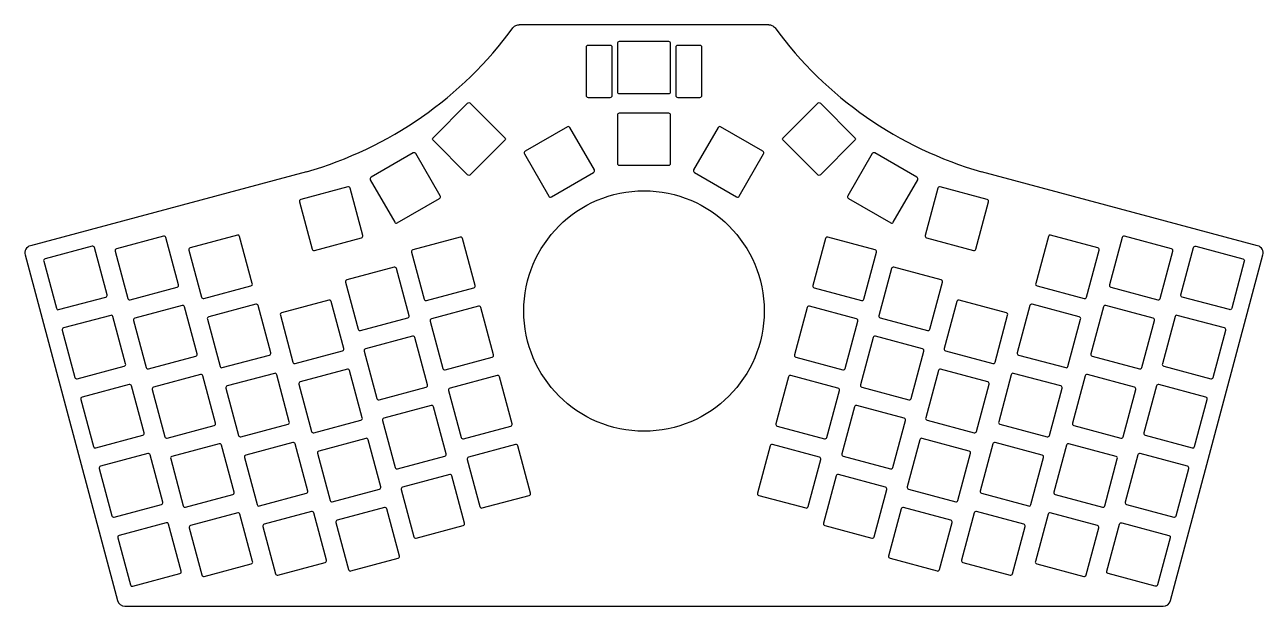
# Model space of a CAD drawing. Header units: millimetres. Extents: x -165 to 165, y -79 to 76.
import ezdxf

# ---------------------------------------------------------------- set-up
doc = ezdxf.new("R2010")
doc.units = ezdxf.units.MM
doc.layers.get('0').update_dxf_attribs({"linetype": 'CONTINUOUS'})

msp = doc.modelspace()

# ---------------------------------------------------------------- linework, layer by layer
for p, q in [((33.25, 76.2, 0), (-33.31, 76.2, 0)), ((-89.91, 37.07, 0), (-163.41, 17.39, 0)), ((163.35, 17.39, 0), (89.85, 37.07, 0)), ((-164.83, 14.94, 0), (-140.18, -77.06, 0)), ((140.12, -77.06, 0), (164.77, 14.94, 0)), ((-138.25, -78.54, 0), (138.19, -78.54, 0))]:
    msp.add_line(p, q)
for points in [[(-8.59, 70.3), (-8.59, 57.3, -0.414214), (-9.09, 56.8), (-14.84, 56.8, -0.414214), (-15.34, 57.3), (-15.34, 70.3, -0.414214), (-14.84, 70.8), (-9.09, 70.8, -0.414214)], [(6.47, 57.8), (-6.53, 57.8, -0.414214), (-7.03, 58.3), (-7.03, 71.3, -0.414214), (-6.53, 71.8), (6.47, 71.8, -0.414214), (6.97, 71.3), (6.97, 58.3, -0.414214)], [(14.78, 56.8), (9.03, 56.8, -0.414214), (8.53, 57.3), (8.53, 70.3, -0.414214), (9.03, 70.8), (14.78, 70.8, -0.414214), (15.28, 70.3), (15.28, 57.3, -0.414214)], [(-56.17, 46.15), (-46.98, 55.35, -0.414126), (-46.27, 55.35), (-37.08, 46.15, -0.414126), (-37.08, 45.45), (-46.27, 36.25, -0.414126), (-46.98, 36.25), (-56.17, 45.45, -0.414126)], [(46.92, 55.35), (56.11, 46.15, -0.414126), (56.11, 45.45), (46.92, 36.25, -0.414126), (46.21, 36.25), (37.02, 45.45, -0.414126), (37.02, 46.15), (46.21, 55.35, -0.414126)], [(6.47, 38.75), (-6.53, 38.75, -0.414214), (-7.03, 39.25), (-7.03, 52.25, -0.414214), (-6.53, 52.75), (6.47, 52.75, -0.414214), (6.97, 52.25), (6.97, 39.25, -0.414214)], [(-25.38, 30.58, 0.414199), (-24.7, 30.4), (-13.44, 36.9, 0.414199), (-13.25, 37.58), (-19.75, 48.84, 0.414199), (-20.44, 49.03), (-31.7, 42.53, 0.414199), (-31.88, 41.84)], [(24.64, 30.4, 0.414199), (25.32, 30.58), (31.82, 41.84, 0.414199), (31.64, 42.53), (20.38, 49.03, 0.414199), (19.69, 48.84), (13.19, 37.58, 0.414199), (13.38, 36.9)], [(-66.4, 23.66, 0.414187), (-65.71, 23.48), (-54.45, 29.98, 0.414203), (-54.27, 30.66), (-60.77, 41.92, 0.414212), (-61.45, 42.1), (-72.71, 35.6, 0.414196), (-72.9, 34.92)], [(65.65, 23.48, 0.414187), (66.34, 23.66), (72.84, 34.92, 0.414196), (72.65, 35.6), (61.39, 42.1, 0.414212), (60.71, 41.92), (54.21, 30.66, 0.414203), (54.39, 29.98)], [(-88.41, 16.52, 0.414133), (-87.8, 16.16), (-75.24, 19.53, 0.414133), (-74.89, 20.14), (-78.25, 32.7, 0.414126), (-78.86, 33.05), (-91.42, 29.69, 0.41412), (-91.77, 29.08)], [(87.74, 16.16, 0.414133), (88.35, 16.52), (91.71, 29.08, 0.41412), (91.36, 29.69), (78.8, 33.05, 0.414126), (78.19, 32.7), (74.83, 20.14, 0.414133), (75.18, 19.53)], [(-137.48, 3.37, 0.414133), (-136.87, 3.02), (-124.31, 6.38, 0.414133), (-123.95, 6.99), (-127.32, 19.55, 0.414133), (-127.93, 19.9), (-140.49, 16.54, 0.41412), (-140.84, 15.93)], [(-117.84, 3.7, 0.414445), (-117.23, 3.35), (-104.67, 6.71, 0.414427), (-104.32, 7.32), (-107.69, 19.88, 0.414438), (-108.3, 20.23), (-120.86, 16.87, 0.414438), (-121.21, 16.26)], [(117.17, 3.35, 0.414445), (117.79, 3.7), (121.15, 16.26, 0.414438), (120.8, 16.87), (108.24, 20.23, 0.414438), (107.63, 19.88), (104.26, 7.32, 0.414427), (104.62, 6.71)], [(136.81, 3.02, 0.414133), (137.42, 3.37), (140.78, 15.93, 0.41412), (140.43, 16.54), (127.87, 19.9, 0.414133), (127.26, 19.55), (123.9, 6.99, 0.414133), (124.25, 6.38)], [(-156.49, 0.74, 0.414133), (-155.88, 0.39), (-143.33, 3.75, 0.414133), (-142.97, 4.36), (-146.34, 16.92, 0.414126), (-146.95, 17.27), (-159.51, 13.91, 0.41412), (-159.86, 13.3)], [(-58.53, 3.16, 0.414133), (-57.92, 2.8), (-45.36, 6.17, 0.414133), (-45.01, 6.78), (-48.37, 19.34, 0.414126), (-48.99, 19.69), (-61.54, 16.33, 0.414133), (-61.9, 15.72)], [(57.86, 2.8, 0.414133), (58.47, 3.16), (61.84, 15.72, 0.414133), (61.48, 16.33), (48.93, 19.69, 0.414126), (48.32, 19.34), (44.95, 6.78, 0.414133), (45.3, 6.17)], [(146.89, 17.27), (159.45, 13.91, -0.41412), (159.8, 13.3), (156.44, 0.74, -0.414133), (155.82, 0.39), (143.27, 3.75, -0.414133), (142.91, 4.36), (146.28, 16.92, -0.414126)], [(-76.11, -4.84, 0.413716), (-75.5, -5.19), (-62.94, -1.83, 0.414856), (-62.59, -1.22), (-65.95, 11.34, 0.413716), (-66.57, 11.69), (-79.12, 8.33, 0.414845), (-79.48, 7.72)], [(75.44, -5.19, 0.413716), (76.05, -4.84), (79.42, 7.72, 0.414845), (79.06, 8.33), (66.51, 11.69, 0.413716), (65.89, 11.34), (62.53, -1.22, 0.414856), (62.88, -1.83)], [(-132.55, -15.03, 0.414438), (-131.93, -15.38), (-119.38, -12.02, 0.414427), (-119.02, -11.41), (-122.39, 1.15, 0.414417), (-123, 1.5), (-135.56, -1.86, 0.413716), (-135.91, -2.47)], [(-112.91, -14.7, 0.413716), (-112.3, -15.05), (-99.74, -11.69, 0.414845), (-99.39, -11.08), (-102.76, 1.48, 0.413716), (-103.37, 1.83), (-115.92, -1.53, 0.414856), (-116.28, -2.14)], [(-93.49, -13.6, 0.413716), (-92.87, -13.96), (-80.32, -10.59, 0.414832), (-79.96, -9.98), (-83.33, 2.58, 0.413716), (-83.94, 2.93), (-96.5, -0.43, 0.414856), (-96.85, -1.05)], [(-53.6, -15.24, 0.414856), (-52.99, -15.6), (-40.43, -12.23, 0.413716), (-40.08, -11.62), (-43.44, 0.94, 0.414838), (-44.06, 1.29), (-56.61, -2.07, 0.413716), (-56.97, -2.69)], [(52.93, -15.6, 0.414856), (53.54, -15.24), (56.91, -2.69, 0.413716), (56.55, -2.07), (44, 1.29, 0.414838), (43.38, 0.94), (40.02, -11.62, 0.413716), (40.37, -12.23)], [(92.81, -13.96, 0.413716), (93.43, -13.6), (96.79, -1.05, 0.414856), (96.44, -0.43), (83.88, 2.93, 0.413716), (83.27, 2.58), (79.9, -9.98, 0.414832), (80.26, -10.59)], [(112.24, -15.05, 0.413716), (112.85, -14.7), (116.22, -2.14, 0.414856), (115.87, -1.53), (103.31, 1.83, 0.413716), (102.7, 1.48), (99.33, -11.08, 0.414845), (99.69, -11.69)], [(131.88, -15.38, 0.414438), (132.49, -15.03), (135.85, -2.47, 0.413716), (135.5, -1.86), (122.94, 1.5, 0.414417), (122.33, 1.15), (118.97, -11.41, 0.414427), (119.32, -12.02)], [(-138.39, -14.65, 0.413716), (-138.04, -14.04), (-141.41, -1.48, 0.414126), (-142.02, -1.13), (-154.58, -4.49, 0.414133), (-154.93, -5.1), (-151.56, -17.66, 0.414133), (-150.95, -18.01)], [(137.98, -14.04, 0.413716), (138.34, -14.65), (150.89, -18.01, 0.414133), (151.51, -17.66), (154.87, -5.1, 0.414133), (154.52, -4.49), (141.96, -1.13, 0.414126), (141.35, -1.48)], [(-71.18, -23.24, 0.413716), (-70.57, -23.59), (-58.01, -20.23, 0.413716), (-57.66, -19.62), (-61.02, -7.06, 0.414133), (-61.64, -6.71), (-74.19, -10.07, 0.414133), (-74.55, -10.68)], [(70.51, -23.59, 0.413716), (71.12, -23.24), (74.49, -10.68, 0.414133), (74.13, -10.07), (61.58, -6.71, 0.414133), (60.96, -7.06), (57.6, -19.62, 0.413716), (57.95, -20.23)], [(-88.56, -32, 0.414442), (-87.94, -32.36), (-75.39, -28.99, 0.413716), (-75.03, -28.38), (-78.4, -15.82, 0.414856), (-79.01, -15.47), (-91.57, -18.83, 0.414451), (-91.92, -19.45)], [(87.88, -32.36, 0.414442), (88.5, -32), (91.86, -19.45, 0.414451), (91.51, -18.83), (78.95, -15.47, 0.414856), (78.34, -15.82), (74.97, -28.38, 0.413716), (75.33, -28.99)], [(-146.63, -36.06, 0.41413), (-146.02, -36.42), (-133.46, -33.05, 0.414133), (-133.11, -32.44), (-136.48, -19.88, 0.414126), (-137.09, -19.53), (-149.64, -22.89, 0.414133), (-150, -23.5)], [(-127.62, -33.43, 0.413719), (-127, -33.78), (-114.45, -30.42, 0.41485), (-114.09, -29.81), (-117.46, -17.25, 0.413716), (-118.07, -16.9), (-130.63, -20.26, 0.414856), (-130.98, -20.87)], [(-107.98, -33.1, 0.414442), (-107.37, -33.45), (-94.81, -30.09, 0.413721), (-94.46, -29.48), (-97.82, -16.92, 0.414834), (-98.44, -16.57), (-110.99, -19.93, 0.413716), (-111.35, -20.54)], [(-48.67, -33.64, 0.414133), (-48.06, -34), (-35.5, -30.63, 0.414133), (-35.15, -30.02), (-38.51, -17.46, 0.414133), (-39.13, -17.11), (-51.68, -20.47, 0.41412), (-52.04, -21.09)], [(48, -34, 0.414133), (48.61, -33.64), (51.98, -21.09, 0.41412), (51.62, -20.47), (39.07, -17.11, 0.414133), (38.45, -17.46), (35.09, -30.02, 0.414133), (35.44, -30.63)], [(107.31, -33.45, 0.414442), (107.92, -33.1), (111.29, -20.54, 0.413716), (110.94, -19.93), (98.38, -16.57, 0.414834), (97.77, -16.92), (94.4, -29.48, 0.413721), (94.75, -30.09)], [(126.95, -33.78, 0.413719), (127.56, -33.43), (130.92, -20.87, 0.414856), (130.57, -20.26), (118.01, -16.9, 0.413716), (117.4, -17.25), (114.03, -29.81, 0.41485), (114.39, -30.42)], [(145.96, -36.42, 0.41413), (146.57, -36.06), (149.94, -23.5, 0.414133), (149.59, -22.89), (137.03, -19.53, 0.414126), (136.42, -19.88), (133.05, -32.44, 0.414133), (133.41, -33.05)], [(-66.25, -41.64, 0.414133), (-65.64, -41.99), (-53.08, -38.63, 0.414133), (-52.73, -38.02), (-56.09, -25.46, 0.414133), (-56.7, -25.11), (-69.26, -28.47, 0.414133), (-69.62, -29.08)], [(65.58, -41.99, 0.414133), (66.19, -41.64), (69.56, -29.08, 0.414133), (69.2, -28.47), (56.65, -25.11, 0.414133), (56.03, -25.46), (52.67, -38.02, 0.414133), (53.02, -38.63)], [(-122.69, -51.83, 0.414438), (-122.07, -52.19), (-109.52, -48.82, 0.414433), (-109.16, -48.21), (-112.53, -35.65, 0.414438), (-113.14, -35.3), (-125.7, -38.66, 0.414433), (-126.05, -39.28)], [(-103.05, -51.5, 0.414133), (-102.44, -51.86), (-89.88, -48.49, 0.414133), (-89.53, -47.88), (-92.89, -35.32, 0.41413), (-93.51, -34.97), (-106.06, -38.33, 0.414133), (-106.42, -38.94)], [(-83.62, -50.4, 0.414133), (-83.01, -50.76), (-70.46, -47.39, 0.414133), (-70.1, -46.78), (-73.47, -34.22, 0.41413), (-74.08, -33.87), (-86.64, -37.24, 0.414133), (-86.99, -37.85)], [(-43.74, -52.04, 0.414856), (-43.13, -52.4), (-30.57, -49.03, 0.414445), (-30.22, -48.42), (-33.58, -35.86, 0.414438), (-34.2, -35.51), (-46.75, -38.88, 0.413716), (-47.11, -39.49)], [(43.07, -52.4, 0.414856), (43.68, -52.04), (47.05, -39.49, 0.413716), (46.69, -38.88), (34.14, -35.51, 0.414438), (33.52, -35.86), (30.16, -48.42, 0.414445), (30.51, -49.03)], [(82.95, -50.76, 0.414133), (83.57, -50.4), (86.93, -37.85, 0.414133), (86.58, -37.24), (74.02, -33.87, 0.41413), (73.41, -34.22), (70.04, -46.78, 0.414133), (70.4, -47.39)], [(102.38, -51.86, 0.414133), (102.99, -51.5), (106.36, -38.94, 0.414133), (106, -38.33), (93.45, -34.97, 0.41413), (92.84, -35.32), (89.47, -47.88, 0.414133), (89.82, -48.49)], [(122.01, -52.19, 0.414438), (122.63, -51.83), (125.99, -39.28, 0.414433), (125.64, -38.66), (113.08, -35.3, 0.414438), (112.47, -35.65), (109.1, -48.21, 0.414433), (109.46, -48.82)], [(-141.7, -54.46, 0.414856), (-141.09, -54.82), (-128.53, -51.45, 0.413716), (-128.18, -50.84), (-131.55, -38.28, 0.41413), (-132.16, -37.93), (-144.71, -41.29, 0.414133), (-145.07, -41.91)], [(141.03, -54.82, 0.414856), (141.64, -54.46), (145.01, -41.91, 0.414133), (144.66, -41.29), (132.1, -37.93, 0.41413), (131.49, -38.28), (128.12, -50.84, 0.413716), (128.47, -51.45)], [(-61.32, -60.04, 0.414133), (-60.71, -60.4), (-48.15, -57.03, 0.413716), (-47.8, -56.42), (-51.16, -43.86, 0.41413), (-51.77, -43.51), (-64.33, -46.87, 0.414133), (-64.69, -47.48)], [(60.65, -60.4, 0.414133), (61.26, -60.04), (64.63, -47.48, 0.414133), (64.27, -46.87), (51.72, -43.51, 0.41413), (51.1, -43.86), (47.74, -56.42, 0.413716), (48.09, -57.03)], [(-78.69, -68.81, 0.414856), (-78.08, -69.16), (-65.52, -65.79, 0.413716), (-65.17, -65.18), (-68.54, -52.63, 0.414831), (-69.15, -52.27), (-81.71, -55.64, 0.413716), (-82.06, -56.25)], [(78.02, -69.16, 0.414856), (78.64, -68.81), (82, -56.25, 0.413716), (81.65, -55.64), (69.09, -52.27, 0.414831), (68.48, -52.63), (65.11, -65.18, 0.413716), (65.47, -65.79)], [(-117.76, -70.23, 0.413716), (-117.14, -70.59), (-104.59, -67.22, 0.414133), (-104.23, -66.61), (-107.6, -54.05, 0.413719), (-108.21, -53.7), (-120.77, -57.06, 0.41485), (-121.12, -57.68)], [(-98.12, -69.9, 0.414834), (-97.51, -70.26), (-84.95, -66.89, 0.413716), (-84.6, -66.28), (-87.96, -53.72, 0.414852), (-88.58, -53.37), (-101.13, -56.73, 0.413716), (-101.49, -57.35)], [(97.45, -70.26, 0.414834), (98.06, -69.9), (101.43, -57.35, 0.413716), (101.07, -56.73), (88.52, -53.37, 0.414852), (87.9, -53.72), (84.54, -66.28, 0.413716), (84.89, -66.89)], [(117.08, -70.59, 0.413716), (117.7, -70.23), (121.06, -57.68, 0.41485), (120.71, -57.06), (108.15, -53.7, 0.413719), (107.54, -54.05), (104.17, -66.61, 0.414133), (104.53, -67.22)], [(-136.77, -72.86, 0.414133), (-136.16, -73.22), (-123.6, -69.85, 0.414133), (-123.25, -69.24), (-126.61, -56.68, 0.413716), (-127.23, -56.33), (-139.78, -59.69, 0.414133), (-140.14, -60.31)], [(136.1, -73.22), (123.54, -69.85, -0.414133), (123.19, -69.24), (126.56, -56.68, -0.413716), (127.17, -56.33), (139.72, -59.69, -0.414133), (140.08, -60.31), (136.71, -72.86, -0.414133)]]:
    msp.add_lwpolyline(points, format="xyb", close=True)
msp.add_circle((-0.03, 0.03, 0), 32)
for centre, radius, start, end in [((-118.38, 136.54, 0), 103.46, 285.974, 323.7657), ((118.32, 136.54, 0), 103.46, 216.2343, 254.026), ((-162.9, 15.46, 0), 2, 104.9861, 194.9983), ((162.84, 15.46, 0), 2, -14.9983, 75.0139), ((-138.25, -76.54, 0), 2, 194.9983, 270)]:
    msp.add_arc(centre, radius, start, end)
msp.add_ellipse((138.19, -76.54, 0), major_axis=(1.59, 1.22), ratio=1, start_param=4.057875, end_param=5.366903)
for points in [[(-34.93, 75.38, 0), (-34.77, 75.59, 0), (-34.58, 75.77, 0), (-34.2, 76, 0), (-34.03, 76.07, 0), (-33.68, 76.17, 0), (-33.5, 76.2, 0), (-33.31, 76.2, 0)], [(33.25, 76.2, 0), (33.51, 76.2, 0), (33.77, 76.15, 0), (34.18, 75.98, 0), (34.34, 75.89, 0), (34.63, 75.66, 0), (34.76, 75.53, 0), (34.87, 75.38, 0)]]:
    msp.add_open_spline(points, degree=3, knots=[0, 0, 0, 0, 0.0781289, 0.0781289, 0.133112, 0.133112, 0.1880951, 0.1880951, 0.1880951, 0.1880951])

doc.saveas('drawing.dxf')
